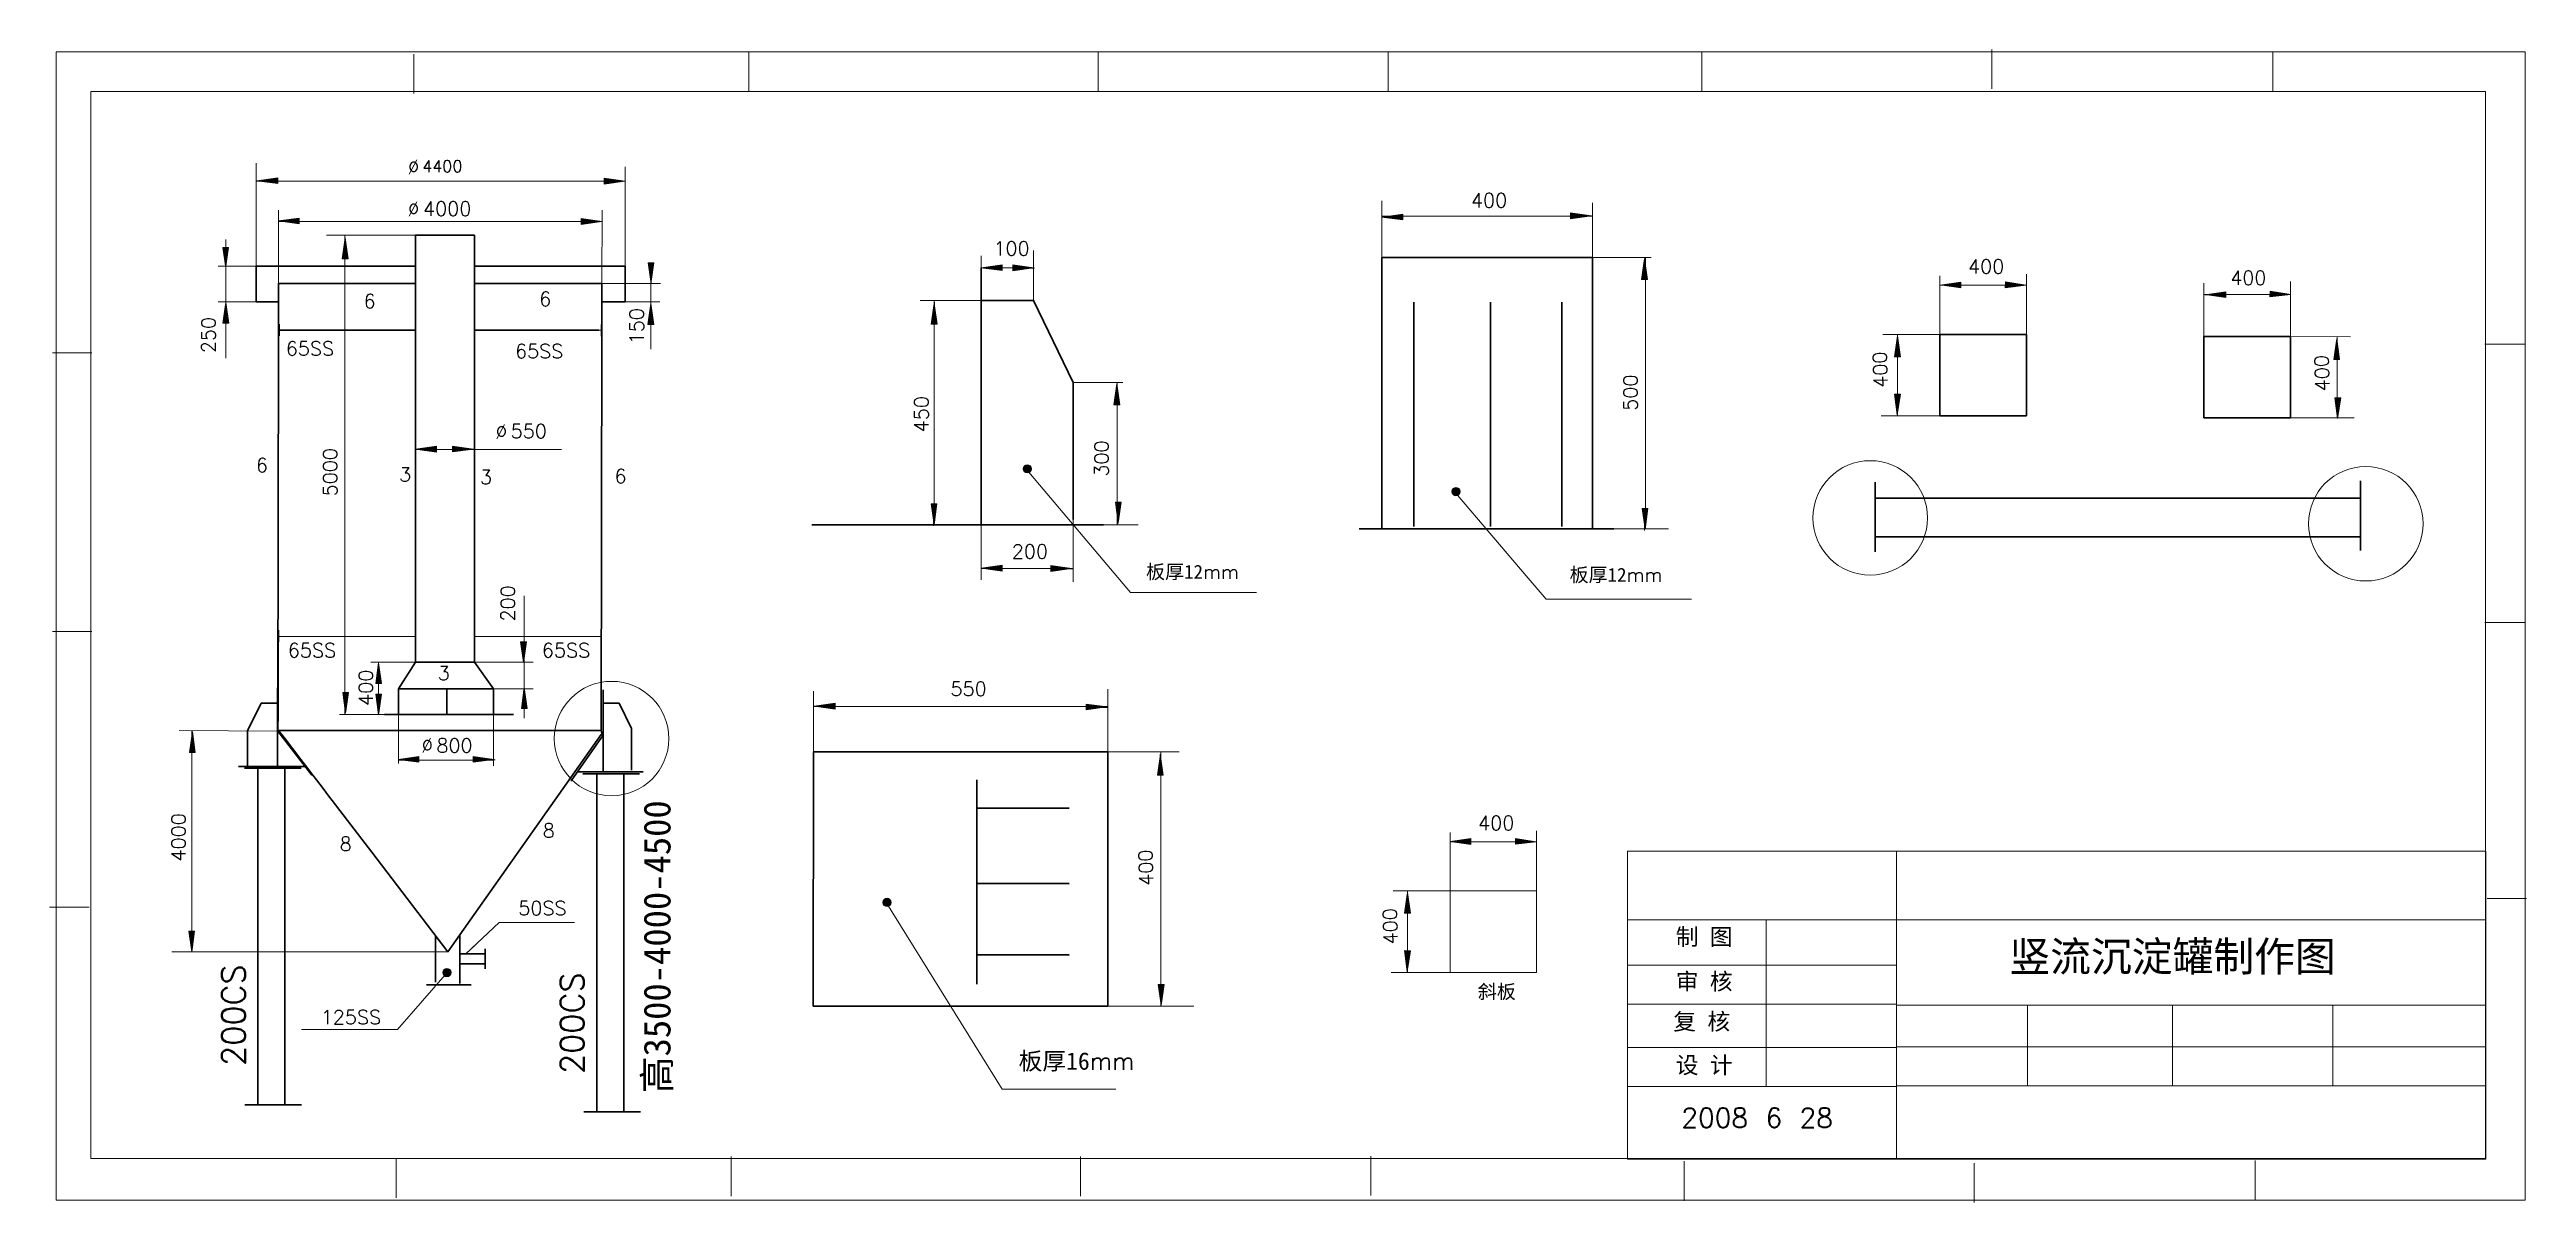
# Model space of a CAD drawing. Header units: millimetres. Extents: x 65 to 592, y 25 to 271.
import ezdxf

# ---------------------------------------------------------------- set-up
doc = ezdxf.new("R2010")
doc.units = ezdxf.units.MM
doc.layers.get('0').update_dxf_attribs({"lineweight": 18})
doc.styles.get("Standard").update_dxf_attribs({"font": 'txt.shx', "bigfont": 'gbcbig.shx'})

msp = doc.modelspace()

# ---------------------------------------------------------------- hatches: boundary and pattern name
for points in [[(108.77, 242.96), (109.23, 242.89), (113.21, 242.34), (113.21, 243.58)], [(187.21, 242.85), (186.75, 242.91), (182.77, 243.47), (182.77, 242.23)]]:
    msp.add_hatch(color=6).paths.add_polyline_path(points, flags=0)
at = {"true_color": 0x6c0707}
for points in [[(113.32, 234.38), (113.77, 234.32), (117.75, 233.76), (117.75, 235)], [(182.28, 234.27), (181.83, 234.34), (177.85, 234.89), (177.85, 233.65)], [(348.52, 235.2), (348.97, 235.14), (352.96, 234.59), (352.96, 235.82)], [(393.13, 235.49), (392.68, 235.55), (388.7, 236.11), (388.7, 234.87)], [(102.12, 224.3), (102.18, 224.75), (102.74, 228.73), (101.5, 228.73)], [(127.57, 230.75), (127.5, 230.29), (126.95, 226.31), (128.19, 226.31)], [(192.76, 221), (192.82, 221.46), (193.37, 225.44), (192.14, 225.44)], [(263.11, 224.41), (263.57, 224.35), (267.55, 223.79), (267.55, 225.03)], [(274.25, 224.38), (273.8, 224.44), (269.82, 225), (269.82, 223.76)], [(404.44, 226.3), (404.37, 225.85), (403.82, 221.87), (405.06, 221.87)], [(102.16, 217.01), (102.1, 216.56), (101.54, 212.58), (102.78, 212.58)], [(192.73, 216.76), (192.66, 216.3), (192.11, 212.32), (193.35, 212.32)], [(253.1, 216.82), (253.03, 216.37), (252.48, 212.39), (253.72, 212.39)], [(467.41, 220.73), (467.87, 220.67), (471.85, 220.11), (471.85, 221.35)], [(485.78, 220.71), (485.33, 220.78), (481.35, 221.4), (481.33, 220.16)], [(523.86, 218.66), (524.32, 218.6), (528.3, 218.04), (528.3, 219.28)], [(542.17, 218.72), (541.72, 218.79), (537.74, 219.41), (537.72, 218.18)], [(458.35, 209.88), (458.29, 209.43), (457.73, 205.45), (458.97, 205.45)], [(551.95, 209.27), (551.89, 208.81), (551.33, 204.83), (552.57, 204.83)], [(292, 199.65), (291.94, 199.19), (291.38, 195.21), (292.62, 195.21)], [(458.29, 193.03), (458.36, 193.49), (458.98, 197.46), (457.74, 197.48)], [(552.12, 192.24), (552.19, 192.7), (552.8, 196.67), (551.57, 196.69)], [(142.57, 185.74), (143.03, 185.68), (147.01, 185.13), (147.01, 186.36)], [(154.92, 185.76), (154.46, 185.82), (150.48, 186.38), (150.48, 185.14)], [(292.33, 170.03), (292.39, 170.48), (292.94, 174.46), (291.71, 174.46)], [(253.07, 169.64), (253.14, 170.1), (253.69, 174.08), (252.45, 174.08)], [(404.57, 168.65), (404.63, 169.11), (405.19, 173.09), (403.95, 173.09)], [(263.11, 160.36), (263.57, 160.3), (267.55, 159.74), (267.55, 160.98)], [(282.36, 160.31), (281.91, 160.37), (277.92, 160.93), (277.92, 159.69)], [(165.58, 140.23), (165.64, 140.69), (166.19, 144.67), (164.96, 144.67)], [(134.71, 140.22), (134.65, 139.76), (134.09, 135.78), (135.33, 135.78)], [(127.68, 129.44), (127.75, 129.9), (128.3, 133.88), (127.06, 133.88)], [(134.71, 129.1), (134.78, 129.56), (135.33, 133.54), (134.09, 133.54)], [(165.74, 134.91), (165.68, 134.45), (165.13, 130.47), (166.36, 130.47)], [(227.53, 130.95), (227.99, 130.89), (231.97, 130.34), (231.97, 131.57)], [(289.89, 130.79), (289.43, 130.85), (285.45, 131.41), (285.45, 130.17)], [(95.03, 125.55), (94.97, 125.09), (94.41, 121.11), (95.65, 121.11)], [(138.85, 119.61), (139.31, 119.54), (143.29, 118.99), (143.29, 120.23)], [(159.32, 119.6), (158.86, 119.66), (154.88, 120.22), (154.88, 118.98)], [(301.28, 120.7), (301.22, 120.24), (300.67, 116.26), (301.9, 116.26)], [(363.01, 102.09), (363.47, 102.02), (367.45, 101.47), (367.45, 102.71)], [(381.38, 102.06), (380.93, 102.13), (376.96, 102.75), (376.94, 101.51)], [(353.96, 91.24), (353.89, 90.78), (353.34, 86.8), (354.57, 86.8)], [(94.89, 78.56), (94.95, 79.02), (95.5, 83), (94.27, 83)], [(353.89, 74.39), (353.96, 74.84), (354.58, 78.82), (353.34, 78.84)], [(301.46, 67.19), (301.53, 67.65), (302.08, 71.63), (300.84, 71.63)]]:
    msp.add_hatch(color=16, dxfattribs=at).paths.add_polyline_path(points, flags=0)
at = {"linetype": 'Continuous', "lineweight": 9, "true_color": 0x6c0707}
h = msp.add_hatch(color=16, dxfattribs=at)
edge = h.paths.add_edge_path(flags=0)
edge.add_arc((272.92, 181.54), 0.88, 0, 180)
edge.add_arc((272.92, 181.54), 0.88, 180, 360)
h = msp.add_hatch(color=16, dxfattribs=at)
edge = h.paths.add_edge_path(flags=0)
edge.add_arc((364.28, 176.7), 0.88, 0, 180)
edge.add_arc((364.28, 176.7), 0.88, 180, 360)
h = msp.add_hatch(color=16, dxfattribs=at)
edge = h.paths.add_edge_path(flags=0)
edge.add_arc((243.04, 89.11), 0.88, 0, 180)
edge.add_arc((243.04, 89.11), 0.88, 180, 360)
h = msp.add_hatch(color=16, dxfattribs=at)
edge = h.paths.add_edge_path(flags=0)
edge.add_arc((149.26, 74.17), 0.88, 0, 180)
edge.add_arc((149.26, 74.17), 0.88, 180, 360)

# ---------------------------------------------------------------- linework, layer by layer
at = {"color": 7, "linetype": 'Continuous', "lineweight": 9}
for p, q in [((142.2, 266.02), (142.2, 269.96)), ((142.2, 269.96), (142.2, 261.55)), ((213.59, 266.36), (213.59, 270.3)), ((213.59, 270.3), (213.59, 261.89)), ((288.03, 266.37), (288.03, 270.3)), ((288.03, 270.3), (288.03, 261.9)), ((349.86, 270.41), (349.86, 262)), ((349.86, 266.47), (349.86, 270.41)), ((416.63, 266.57), (416.63, 270.51)), ((416.63, 270.51), (416.63, 262.1)), ((478.45, 266.99), (478.45, 270.93)), ((478.45, 270.93), (478.45, 262.52)), ((538.3, 266.5), (538.3, 270.44)), ((538.3, 270.44), (538.3, 262.03)), ((142.2, 265.37), (142.2, 266.02)), ((213.59, 265.71), (213.59, 266.36)), ((288.03, 265.71), (288.03, 266.37)), ((349.86, 265.82), (349.86, 266.47)), ((416.63, 265.92), (416.63, 266.57)), ((478.45, 266.34), (478.45, 266.99)), ((538.3, 265.85), (538.3, 266.5)), ((113.49, 212.38), (113.49, 209.89)), ((182.22, 212.3), (182.22, 209.81)), ((73.63, 206.27), (65.22, 206.27)), ((118.98, 211.07), (113.49, 211.07)), ((133.94, 211.07), (118.98, 211.07)), ((133.94, 211.07), (142.6, 211.07)), ((136.37, 211.07), (133.94, 211.07)), ((155.15, 211.07), (175.35, 211.07)), ((175.35, 211.07), (181.63, 211.07)), ((181.63, 211.07), (182.22, 211.07)), ((591.94, 208.14), (583.54, 208.14)), ((453.63, 163.83), (453.63, 178.67)), ((453.63, 175.27), (453.63, 167.03)), ((453.63, 175.27), (453.63, 175.27)), ((557, 164.14), (557, 178.98)), ((557, 175.58), (557, 175.58)), ((557, 175.58), (557, 167.33)), ((453.63, 167.03), (453.63, 163.83)), ((557, 167.33), (557, 164.14)), ((591.94, 148.76), (583.53, 148.76)), ((73.62, 146.88), (65.22, 146.88)), ((113.36, 147.13), (113.36, 144.64)), ((118.85, 145.82), (113.36, 145.82)), ((133.81, 145.82), (118.85, 145.82)), ((136.25, 145.82), (133.81, 145.82)), ((133.81, 145.82), (142.47, 145.82)), ((154.98, 145.82), (175.18, 145.82)), ((175.18, 145.82), (181.46, 145.82)), ((181.46, 145.82), (182.05, 145.82)), ((592.38, 89.97), (583.97, 89.97)), ((73, 88.1), (64.59, 88.1)), ((452.37, 85.43), (470.09, 85.43)), ((470.09, 85.43), (583.69, 85.43)), ((458.11, 63.04), (458.11, 69.29)), ((428.37, 67.42), (400.79, 67.42)), ((430.37, 64.08), (430.36, 65.24)), ((482.6, 67.21), (583.69, 67.21)), ((486.09, 54.71), (486.09, 67.21)), ((486.25, 58.36), (583.69, 58.36)), ((458.11, 51.06), (458.11, 42.22)), ((477.91, 50.03), (583.69, 50.03)), ((484.16, 50.03), (477.91, 50.03)), ((138.46, 34.59), (138.46, 26.18)), ((138.46, 30.65), (138.46, 34.59)), ((209.85, 34.93), (209.85, 26.52)), ((209.85, 30.99), (209.85, 34.93)), ((284.29, 34.93), (284.29, 26.53)), ((284.29, 31), (284.29, 34.93)), ((346.12, 31.1), (346.12, 35.04)), ((346.12, 35.04), (346.12, 26.63)), ((412.89, 33.94), (412.89, 25.53)), ((412.89, 30), (412.89, 33.94)), ((474.71, 33.56), (474.71, 25.16)), ((534.56, 34.07), (534.56, 25.66)), ((534.56, 30.13), (534.56, 34.07)), ((138.46, 30), (138.46, 30.65)), ((209.85, 30.34), (209.85, 30.99)), ((284.29, 30.34), (284.29, 31)), ((346.12, 30.45), (346.12, 31.1)), ((412.89, 29.35), (412.89, 30)), ((474.71, 30.97), (474.71, 31.62)), ((534.56, 29.48), (534.56, 30.13))]:
    msp.add_line(p, q, dxfattribs=at)
at = {"color": 6}
for p, q in [((108.59, 224.78), (108.59, 246.67)), ((113.41, 242.87), (108.59, 242.87)), ((108.77, 242.96), (113.21, 243.58)), ((109.23, 242.89), (108.77, 242.96)), ((113.21, 242.34), (109.23, 242.89)), ((113.21, 243.58), (113.21, 242.34)), ((182.32, 242.87), (113.41, 242.87)), ((115.1, 242.87), (113.63, 242.87)), ((118.18, 242.87), (182.32, 242.87)), ((142.86, 247.42), (141.22, 244.36)), ((182.32, 242.87), (187.24, 242.87)), ((182.77, 243.47), (186.75, 242.91)), ((182.77, 242.23), (182.77, 243.47)), ((187.21, 242.85), (182.77, 242.23)), ((186.75, 242.91), (187.21, 242.85)), ((187.24, 224.78), (187.24, 245.91)), ((187.25, 242.87), (187.25, 242.87)), ((142.86, 238.46), (141.22, 235.41)), ((348.49, 226.72), (348.49, 238.67)), ((393.34, 226.6), (393.34, 238.26)), ((113.32, 234.38), (117.75, 235)), ((113.77, 234.32), (113.32, 234.38)), ((113.41, 221.07), (113.41, 236.67)), ((182.32, 234.29), (113.41, 234.29)), ((117.75, 233.76), (113.77, 234.32)), ((117.75, 235), (117.75, 233.76)), ((118.18, 234.29), (182.32, 234.29)), ((119.64, 234.29), (118.18, 234.29)), ((177.85, 233.65), (177.85, 234.89)), ((177.85, 234.89), (181.83, 234.34)), ((182.28, 234.27), (177.85, 233.65)), ((181.83, 234.34), (182.28, 234.27)), ((182.3, 221.07), (182.33, 236.67)), ((393.34, 235.4), (348.49, 235.4)), ((348.52, 235.2), (352.96, 235.82)), ((348.97, 235.14), (348.52, 235.2)), ((352.96, 234.59), (348.97, 235.14)), ((352.96, 235.82), (352.96, 234.59)), ((367.89, 235.4), (393.34, 235.4)), ((370.75, 235.4), (367.89, 235.4)), ((388.7, 236.11), (392.68, 235.55)), ((388.7, 234.87), (388.7, 236.11)), ((393.13, 235.49), (388.7, 234.87)), ((389.26, 235.4), (393.37, 235.4)), ((392.68, 235.55), (393.13, 235.49)), ((102.12, 224.3), (101.5, 228.73)), ((101.5, 228.73), (102.74, 228.73)), ((102.11, 228.62), (102.11, 227.11)), ((102.14, 224.78), (102.14, 230.43)), ((102.74, 228.73), (102.18, 224.75)), ((127.25, 231.34), (123.63, 231.34)), ((126.95, 226.31), (127.5, 230.29)), ((142.6, 231.34), (127.25, 231.34)), ((127.48, 161.17), (127.48, 231.34)), ((127.5, 230.29), (127.57, 230.75)), ((127.57, 230.75), (128.19, 226.31)), ((274.28, 217.45), (274.28, 228.06)), ((108.59, 224.78), (100.53, 224.78)), ((102.18, 224.75), (102.12, 224.3)), ((102.14, 217.11), (102.14, 224.78)), ((102.14, 222.36), (102.14, 217.11)), ((102.14, 221.23), (102.14, 222.36)), ((128.19, 226.31), (126.95, 226.31)), ((192.14, 225.44), (193.37, 225.44)), ((192.76, 221), (192.14, 225.44)), ((192.74, 225.33), (192.74, 223.81)), ((192.74, 223.81), (192.74, 207.07)), ((193.37, 225.44), (192.82, 221.46)), ((274.28, 224.4), (263.08, 224.4)), ((263.11, 224.41), (267.55, 225.03)), ((263.57, 224.35), (263.11, 224.41)), ((267.55, 223.79), (263.57, 224.35)), ((267.55, 225.03), (267.55, 223.79)), ((268.27, 224.4), (269.68, 224.4)), ((269.68, 224.4), (274.28, 224.4)), ((269.82, 225), (273.8, 224.44)), ((269.82, 223.76), (269.82, 225)), ((274.25, 224.38), (269.82, 223.76)), ((270.38, 224.29), (274.49, 224.29)), ((273.8, 224.44), (274.25, 224.38)), ((393.34, 226.6), (405.87, 226.6)), ((403.82, 221.87), (404.37, 225.85)), ((405.06, 221.87), (403.82, 221.87)), ((404.37, 225.85), (404.44, 226.3)), ((404.44, 226.3), (405.06, 221.87)), ((404.53, 222.43), (404.53, 226.54)), ((404.64, 168.74), (404.64, 226.6)), ((467.41, 210.21), (467.41, 222.68)), ((485.85, 210.21), (485.85, 223.05)), ((108.59, 217.11), (100.53, 217.11)), ((101.54, 212.58), (102.1, 216.56)), ((102.1, 216.56), (102.16, 217.01)), ((102.14, 217.11), (102.14, 205.1)), ((102.16, 217.01), (102.78, 212.58)), ((182.3, 221.07), (194.76, 221.07)), ((187.24, 217.11), (194.66, 217.11)), ((192.66, 216.3), (192.73, 216.76)), ((192.73, 216.76), (193.35, 212.32)), ((192.82, 221.46), (192.76, 221)), ((263.08, 217.45), (250.08, 217.45)), ((253.03, 216.37), (253.1, 216.82)), ((253.1, 169.61), (253.1, 217.45)), ((253.1, 216.82), (253.72, 212.39)), ((253.19, 212.95), (253.19, 217.06)), ((467.41, 220.73), (471.85, 221.35)), ((467.87, 220.67), (467.41, 220.73)), ((485.85, 220.68), (467.41, 220.68)), ((471.85, 220.11), (467.87, 220.67)), ((471.85, 221.35), (471.85, 220.11)), ((477.11, 220.68), (479.43, 220.68)), ((479.43, 220.68), (485.85, 220.68)), ((481.33, 220.16), (481.35, 221.4)), ((485.78, 220.71), (481.33, 220.16)), ((481.35, 221.4), (485.33, 220.78)), ((485.33, 220.78), (485.78, 220.71)), ((523.63, 209.76), (523.63, 221.09)), ((542.07, 218.74), (523.63, 218.74)), ((523.86, 218.66), (528.3, 219.28)), ((524.32, 218.6), (523.86, 218.66)), ((528.3, 218.04), (524.32, 218.6)), ((528.3, 219.28), (528.3, 218.04)), ((530.36, 218.74), (542.07, 218.74)), ((533.25, 218.74), (530.36, 218.74)), ((537.72, 218.18), (537.74, 219.41)), ((542.17, 218.72), (537.72, 218.18)), ((537.74, 219.41), (541.72, 218.79)), ((541.72, 218.79), (542.17, 218.72)), ((542.07, 209.76), (542.07, 221.45)), ((102.78, 212.58), (101.54, 212.58)), ((192.11, 212.32), (192.66, 216.3)), ((193.35, 212.32), (192.11, 212.32)), ((252.48, 212.39), (253.03, 216.37)), ((253.72, 212.39), (252.48, 212.39)), ((253.1, 207.49), (253.1, 169.61)), ((253.1, 204.47), (253.1, 207.49)), ((404.64, 206.03), (404.64, 201.95)), ((467.41, 210.21), (455.26, 210.21)), ((457.73, 205.45), (458.29, 209.43)), ((458.29, 209.43), (458.35, 209.88)), ((458.33, 210.21), (458.33, 192.86)), ((458.33, 205.37), (458.33, 210.21)), ((458.35, 209.88), (458.97, 205.45)), ((542.07, 209.76), (554.89, 209.7)), ((551.33, 204.83), (551.89, 208.81)), ((551.89, 208.81), (551.95, 209.27)), ((551.95, 209.27), (552.57, 204.83)), ((552.03, 209.72), (552.03, 192.41)), ((552.03, 205.46), (552.03, 209.72)), ((404.64, 201.95), (404.64, 168.74)), ((458.97, 205.45), (457.73, 205.45)), ((458.33, 201.62), (458.33, 205.37)), ((552.57, 204.83), (551.33, 204.83)), ((552.03, 202.28), (552.03, 205.46)), ((282.73, 199.93), (293.28, 199.93)), ((291.38, 195.21), (291.94, 199.19)), ((291.94, 199.19), (292, 199.65)), ((292, 199.65), (292.62, 195.21)), ((292.06, 199.93), (292.06, 169.61)), ((292.06, 187.26), (292.06, 199.93)), ((292.09, 195.78), (292.09, 199.88)), ((458.29, 193.03), (457.74, 197.48)), ((457.74, 197.48), (458.98, 197.46)), ((458.98, 197.46), (458.36, 193.49)), ((551.57, 196.69), (552.8, 196.67)), ((552.12, 192.24), (551.57, 196.69)), ((552.8, 196.67), (552.19, 192.7)), ((161.55, 190.98), (159.92, 187.93)), ((292.62, 195.21), (291.38, 195.21)), ((467.41, 192.86), (454.89, 192.86)), ((458.36, 193.49), (458.29, 193.03)), ((542.07, 192.41), (555.63, 192.41)), ((552.19, 192.7), (552.12, 192.24)), ((142.57, 185.74), (147.01, 186.36)), ((143.03, 185.68), (142.57, 185.74)), ((155.15, 185.67), (142.6, 185.67)), ((147.01, 185.13), (143.03, 185.68)), ((147.01, 186.36), (147.01, 185.13)), ((148.36, 185.67), (151.05, 185.67)), ((150.48, 186.38), (154.46, 185.82)), ((150.48, 185.14), (150.48, 186.38)), ((154.92, 185.76), (150.48, 185.14)), ((151.05, 185.67), (155.15, 185.67)), ((154.46, 185.82), (154.92, 185.76)), ((155.15, 185.67), (173.65, 185.67)), ((292.06, 184), (292.06, 187.26)), ((292.33, 170.03), (291.71, 174.46)), ((291.71, 174.46), (292.94, 174.46)), ((292.94, 174.46), (292.39, 170.48)), ((252.45, 174.08), (253.69, 174.08)), ((253.07, 169.64), (252.45, 174.08)), ((252.98, 173.51), (252.98, 169.4)), ((253.14, 170.1), (253.07, 169.64)), ((253.69, 174.08), (253.14, 170.1)), ((263.08, 169.61), (263.08, 157.89)), ((282.73, 169.61), (282.73, 157.48)), ((290.91, 169.61), (296.55, 169.61)), ((292.24, 173.9), (292.24, 169.79)), ((292.39, 170.48), (292.33, 170.03)), ((404.57, 168.65), (403.95, 173.09)), ((403.95, 173.09), (405.19, 173.09)), ((404.48, 172.52), (404.48, 168.42)), ((404.63, 169.11), (404.57, 168.65)), ((405.19, 173.09), (404.63, 169.11)), ((397.92, 168.74), (409.54, 168.74)), ((127.48, 161.17), (127.48, 161.17)), ((127.48, 129.15), (127.48, 161.17)), ((282.73, 160.28), (263.08, 160.28)), ((263.11, 160.36), (267.55, 160.98)), ((263.57, 160.3), (263.11, 160.36)), ((267.55, 159.74), (263.57, 160.3)), ((267.55, 160.98), (267.55, 159.74)), ((272.14, 160.28), (275.02, 160.28)), ((275.02, 160.28), (282.73, 160.28)), ((277.92, 160.93), (281.91, 160.37)), ((277.92, 159.69), (277.92, 160.93)), ((282.36, 160.31), (277.92, 159.69)), ((278.49, 160.22), (282.6, 160.22)), ((281.91, 160.37), (282.36, 160.31)), ((165.74, 146.4), (165.74, 154.47)), ((164.96, 144.67), (166.19, 144.67)), ((165.58, 140.23), (164.96, 144.67)), ((165.56, 144.56), (165.56, 143.05)), ((166.19, 144.67), (165.64, 140.69)), ((165.74, 146.4), (165.74, 128.4)), ((165.74, 144.41), (165.74, 146.4)), ((142.6, 140.3), (133.07, 140.3)), ((134.09, 135.78), (134.65, 139.76)), ((134.65, 139.76), (134.71, 140.22)), ((134.69, 140.3), (134.69, 129.15)), ((134.69, 135.97), (134.69, 140.3)), ((134.71, 140.22), (135.33, 135.78)), ((155.15, 140.3), (167.61, 140.3)), ((165.64, 140.69), (165.58, 140.23)), ((127.06, 133.88), (128.3, 133.88)), ((127.68, 129.44), (127.06, 133.88)), ((127.48, 134.49), (127.48, 129.15)), ((127.48, 133.24), (127.48, 134.49)), ((127.67, 133.77), (127.67, 132.26)), ((128.3, 133.88), (127.75, 129.9)), ((135.33, 135.78), (134.09, 135.78)), ((134.09, 133.54), (135.33, 133.54)), ((134.71, 129.1), (134.09, 133.54)), ((134.69, 134.11), (134.69, 135.97)), ((134.7, 133.43), (134.7, 131.91)), ((135.33, 133.54), (134.78, 129.56)), ((159.2, 134.63), (167.61, 134.63)), ((165.13, 130.47), (165.68, 134.45)), ((165.68, 134.45), (165.74, 134.91)), ((165.74, 134.91), (166.36, 130.47)), ((227.35, 121.21), (227.35, 134.16)), ((290.11, 121.21), (290.11, 134.57)), ((132.58, 129.15), (126.37, 129.15)), ((127.75, 129.9), (127.68, 129.44)), ((135.98, 129.15), (132.58, 129.15)), ((134.78, 129.56), (134.71, 129.1)), ((138.95, 129.15), (138.95, 118.72)), ((159.2, 129.15), (159.2, 118.23)), ((166.36, 130.47), (165.13, 130.47)), ((262.18, 130.9), (227.35, 130.9)), ((227.53, 130.95), (231.97, 131.57)), ((227.99, 130.89), (227.53, 130.95)), ((231.97, 130.34), (227.99, 130.89)), ((231.97, 131.57), (231.97, 130.34)), ((262.18, 130.9), (267.09, 130.9)), ((267.09, 130.9), (290.11, 130.9)), ((285.45, 130.17), (285.45, 131.41)), ((285.45, 131.41), (289.43, 130.85)), ((289.89, 130.79), (285.45, 130.17)), ((286.02, 130.7), (290.13, 130.7)), ((289.43, 130.85), (289.89, 130.79)), ((113.2, 125.61), (92.24, 125.78)), ((94.41, 121.11), (94.97, 125.09)), ((94.92, 125.76), (94.92, 78.62)), ((94.92, 110.79), (94.92, 125.76)), ((94.97, 125.09), (95.03, 125.55)), ((95.03, 125.55), (95.65, 121.11)), ((145.78, 124.13), (144.14, 121.07)), ((95.65, 121.11), (94.41, 121.11)), ((138.85, 119.61), (143.29, 120.23)), ((139.31, 119.54), (138.85, 119.61)), ((159.2, 119.47), (138.95, 119.47)), ((143.29, 118.99), (139.31, 119.54)), ((143.01, 119.47), (145.5, 119.47)), ((143.29, 120.23), (143.29, 118.99)), ((145.5, 119.47), (159.2, 119.47)), ((154.88, 118.98), (154.88, 120.22)), ((154.88, 120.22), (158.86, 119.66)), ((159.32, 119.6), (154.88, 118.98)), ((155.45, 119.51), (159.56, 119.51)), ((158.86, 119.66), (159.32, 119.6)), ((290.11, 121.21), (305.29, 121.21)), ((300.67, 116.26), (301.22, 120.24)), ((301.9, 116.26), (300.67, 116.26)), ((301.22, 120.24), (301.28, 120.7)), ((301.28, 120.7), (301.9, 116.26)), ((301.37, 116.83), (301.37, 120.93)), ((301.39, 66.99), (301.39, 121.21)), ((94.92, 102.76), (94.92, 110.79)), ((301.39, 105.6), (301.39, 102.75)), ((301.39, 102.75), (301.39, 66.99)), ((363.01, 102.09), (367.45, 102.71)), ((363.47, 102.02), (363.01, 102.09)), ((363.02, 91.56), (363.02, 104.04)), ((381.46, 102.03), (363.02, 102.03)), ((367.45, 101.47), (363.47, 102.02)), ((367.45, 102.71), (367.45, 101.47)), ((372.72, 102.03), (375.03, 102.03)), ((375.03, 102.03), (381.46, 102.03)), ((376.94, 101.51), (376.96, 102.75)), ((381.38, 102.06), (376.94, 101.51)), ((376.96, 102.75), (380.93, 102.13)), ((380.93, 102.13), (381.38, 102.06)), ((381.46, 91.56), (381.46, 104.41)), ((363.02, 91.56), (350.87, 91.56)), ((353.34, 86.8), (353.89, 90.78)), ((353.89, 90.78), (353.96, 91.24)), ((353.93, 86.73), (353.93, 91.56)), ((353.93, 91.56), (353.93, 74.21)), ((353.96, 91.24), (354.57, 86.8)), ((94.91, 79.05), (94.91, 84.69)), ((354.57, 86.8), (353.34, 86.8)), ((353.93, 82.98), (353.93, 86.73)), ((94.27, 83), (95.5, 83)), ((94.89, 78.56), (94.27, 83)), ((94.87, 82.89), (94.87, 81.38)), ((95.5, 83), (94.95, 79.02)), ((149.44, 78.62), (90.64, 78.62)), ((94.95, 79.02), (94.89, 78.56)), ((363.02, 74.21), (350.5, 74.21)), ((353.34, 78.84), (354.58, 78.82)), ((353.89, 74.39), (353.34, 78.84)), ((353.96, 74.84), (353.89, 74.39)), ((354.58, 78.82), (353.96, 74.84)), ((301.46, 67.19), (300.84, 71.63)), ((300.84, 71.63), (302.08, 71.63)), ((301.38, 71.06), (301.38, 66.95)), ((302.08, 71.63), (301.53, 67.65)), ((290.11, 66.99), (308.41, 66.99)), ((301.53, 67.65), (301.46, 67.19))]:
    msp.add_line(p, q, dxfattribs=at)
at = {"color": 0, "linetype": 'Continuous', "lineweight": 30}
for p, q in [((142.6, 231.34), (155.15, 231.34)), ((142.6, 140.3), (142.6, 231.34)), ((155.15, 231.34), (155.15, 140.3)), ((108.59, 224.78), (108.59, 217.11)), ((108.59, 224.78), (142.6, 224.78)), ((155.15, 224.78), (187.24, 224.78)), ((187.24, 224.78), (187.24, 217.11)), ((263.08, 224.4), (263.08, 169.61)), ((348.49, 226.6), (348.51, 168.74)), ((348.49, 226.6), (348.49, 170.81)), ((348.49, 226.6), (393.34, 226.6)), ((393.34, 226.6), (393.36, 168.74)), ((108.59, 217.11), (113.4, 217.11)), ((113.41, 221.07), (113.38, 204.79)), ((113.41, 221.07), (142.6, 221.07)), ((155.15, 221.07), (182.3, 221.07)), ((182.3, 221.07), (182.3, 212.3)), ((187.24, 217.11), (182.3, 217.11)), ((263.08, 217.45), (274.28, 217.45)), ((274.28, 217.45), (282.73, 199.93)), ((355.27, 217.1), (355.27, 169.26)), ((371.63, 217.1), (371.63, 169.26)), ((386.86, 217.1), (386.86, 169.26)), ((113.49, 212.38), (113.49, 209.89)), ((182.3, 212.3), (182.1, 125.78)), ((182.22, 212.3), (182.22, 209.81)), ((113.49, 211.07), (142.6, 211.07)), ((155.15, 211.07), (181.63, 211.07)), ((485.85, 210.21), (467.41, 210.21)), ((467.41, 210.21), (467.41, 192.86)), ((485.85, 192.86), (485.85, 210.21)), ((542.07, 209.76), (523.63, 209.76)), ((523.63, 209.76), (523.63, 192.41)), ((542.07, 192.41), (542.07, 209.76)), ((113.38, 204.79), (113.34, 173.17)), ((282.73, 199.93), (282.73, 170.73)), ((467.41, 192.86), (485.85, 192.86)), ((523.63, 192.41), (542.07, 192.41)), ((453.63, 178.67), (453.63, 163.83)), ((453.63, 175.27), (557, 175.27)), ((557, 178.98), (557, 164.14)), ((113.34, 173.17), (113.27, 125.78)), ((113.34, 171.17), (113.34, 173.17)), ((113.34, 171.17), (113.34, 173.17)), ((113.34, 171.17), (113.34, 173.17)), ((113.34, 173.17), (113.34, 171.17)), ((227.02, 169.61), (289.19, 169.61)), ((343.67, 168.74), (397.92, 168.74)), ((453.63, 167.03), (557, 167.03)), ((113.3, 142.74), (113.27, 125.78)), ((113.3, 142.74), (113.27, 125.78)), ((113.29, 135.43), (113.3, 142.74)), ((113.3, 147.13), (113.3, 142.74)), ((113.3, 147.13), (113.3, 142.74)), ((113.3, 147.13), (113.3, 142.74)), ((113.3, 147.13), (113.3, 147.13)), ((113.3, 147.13), (113.3, 142.74)), ((113.3, 142.74), (113.3, 147.13)), ((113.36, 147.13), (113.36, 144.64)), ((142.6, 140.3), (138.95, 134.63)), ((142.6, 140.3), (155.15, 140.3)), ((159.2, 134.63), (155.15, 140.3)), ((113.14, 134.85), (113.14, 130.88)), ((113.28, 133.12), (113.29, 135.43)), ((113.28, 129.45), (113.28, 133.12)), ((138.95, 134.63), (159.2, 134.63)), ((138.95, 129.15), (138.95, 134.63)), ((138.95, 134.63), (138.95, 129.15)), ((149.26, 134.63), (149.26, 129.15)), ((159.2, 129.15), (159.2, 134.63)), ((159.2, 134.63), (159.2, 129.15)), ((182.59, 134.46), (182.59, 117.41)), ((109.71, 131.59), (106.8, 125.66)), ((113.13, 131.59), (109.71, 131.59)), ((113.14, 130.88), (113.14, 123.3)), ((113.27, 125.78), (113.28, 129.45)), ((163.45, 129.15), (135.98, 129.15)), ((182.59, 131.56), (186, 131.56)), ((186, 131.56), (188.58, 126.22)), ((106.8, 125.66), (106.8, 118.1)), ((113.14, 123.3), (113.14, 118.1)), ((113.2, 125.61), (120.49, 116.25)), ((113.27, 125.78), (113.27, 125.78)), ((113.27, 125.78), (113.27, 125.78)), ((113.41, 125.78), (113.27, 125.78)), ((113.27, 125.78), (113.27, 125.78)), ((113.41, 125.78), (115.06, 123.62)), ((113.41, 125.78), (182.1, 125.78)), ((115.06, 123.62), (115.88, 122.55)), ((115.88, 122.55), (116.83, 121.3)), ((149.44, 78.62), (182.1, 124.91)), ((182.07, 124.04), (175.87, 115.28)), ((182.07, 124.04), (182.45, 124.57)), ((182.45, 124.57), (182.1, 125.78)), ((188.58, 126.22), (188.58, 117.31)), ((104.87, 118.1), (118.99, 118.1)), ((106.14, 117.77), (118.22, 117.77)), ((108.99, 117.77), (108.99, 45.96)), ((114.74, 45.96), (114.74, 117.77)), ((116.83, 121.3), (118.17, 119.55)), ((118.17, 119.55), (119.61, 117.66)), ((119.61, 117.66), (120.72, 116.21)), ((120.72, 116.21), (121.46, 115.25)), ((178.1, 116.97), (177.06, 116.97)), ((178.1, 116.97), (190.55, 116.97)), ((178.23, 116.55), (190.31, 116.55)), ((181.2, 115.6), (181.2, 116.55)), ((182.59, 117.41), (182.59, 116.97)), ((182.59, 117.41), (182.59, 117.41)), ((182.59, 117.41), (182.59, 117.41)), ((182.59, 117.41), (182.59, 117.41)), ((186.94, 116.55), (186.94, 44.51)), ((191.08, 116.97), (190.55, 116.97)), ((227.35, 121.21), (227.32, 66.99)), ((290.11, 121.21), (227.35, 121.21)), ((290.11, 66.99), (290.11, 121.21)), ((121.46, 115.25), (122.86, 113.41)), ((122.86, 113.41), (124.06, 111.84)), ((124.06, 111.84), (124.84, 110.82)), ((181.2, 115.6), (181.2, 44.51)), ((262.2, 115.24), (262.2, 71.66)), ((124.84, 110.82), (128.78, 105.67)), ((128.78, 105.67), (132.52, 100.76)), ((262.2, 109.24), (281.85, 109.24)), ((132.52, 100.76), (133.25, 99.82)), ((133.25, 99.82), (149.44, 78.62)), ((262.2, 93.14), (281.85, 93.14)), ((146.83, 82.01), (149.44, 78.62)), ((146.83, 78.62), (146.83, 82.01)), ((151.99, 82.15), (151.99, 71.84)), ((157.41, 79.21), (157.41, 74.94)), ((146.83, 78.62), (146.83, 72.11)), ((152.17, 78.15), (157.25, 78.15)), ((152.17, 76.01), (157.27, 76.01)), ((262.2, 77.91), (281.85, 77.91)), ((144.93, 71.57), (154.44, 71.57)), ((227.32, 66.99), (290.11, 66.99)), ((108.99, 45.96), (106.21, 45.95)), ((106.21, 45.95), (118.3, 45.95)), ((118.3, 45.95), (114.74, 45.96)), ((178.42, 44.5), (190.5, 44.5))]:
    msp.add_line(p, q, dxfattribs=at)
for p, q in [((263.08, 226.95), (263.08, 171.04)), ((108.59, 224.78), (108.59, 217.11)), ((142.6, 224.78), (108.59, 224.78)), ((187.24, 224.78), (155.15, 224.78)), ((187.24, 224.78), (187.24, 217.11)), ((348.49, 226.72), (348.49, 170.81)), ((108.59, 217.11), (113.4, 217.11)), ((113.41, 221.07), (113.27, 125.78)), ((113.41, 221.07), (142.6, 221.07)), ((155.15, 221.07), (182.3, 221.07)), ((187.24, 217.11), (182.3, 217.11)), ((182.3, 217.11), (187.24, 217.11)), ((270.38, 217.45), (263.08, 217.45)), ((263.08, 217.45), (274.28, 217.45)), ((274.28, 217.45), (270.38, 217.45)), ((274.28, 217.45), (282.73, 199.93)), ((282.73, 199.93), (282.73, 170.73)), ((248.36, 169.61), (290.91, 169.61)), ((138.95, 134.63), (142.6, 140.3)), ((142.6, 140.3), (138.95, 134.63)), ((142.6, 140.3), (155.15, 140.3)), ((155.15, 140.3), (159.2, 134.63)), ((138.95, 134.63), (138.95, 129.15)), ((138.95, 134.63), (159.2, 134.63)), ((149.26, 129.15), (149.26, 134.63)), ((149.26, 132.69), (149.26, 129.15)), ((149.26, 132.31), (149.26, 132.69)), ((159.2, 134.63), (159.2, 129.15)), ((182.59, 134.46), (182.59, 117.41)), ((109.71, 131.59), (107.36, 126.8)), ((109.71, 131.59), (113.13, 131.59)), ((113.13, 131.59), (111.94, 131.59)), ((163.45, 129.15), (135.98, 129.15)), ((138.95, 129.15), (163.45, 129.15)), ((182.59, 131.56), (186, 131.56)), ((184.81, 131.56), (182.59, 131.56)), ((186, 131.56), (184.81, 131.56)), ((186, 131.56), (188.58, 126.22)), ((113.2, 125.61), (119.23, 117.87)), ((113.27, 125.78), (182.1, 125.78)), ((181.34, 123.01), (175.67, 115)), ((188.58, 126.22), (188.58, 117.31)), ((104.87, 118.1), (117.85, 118.1)), ((106.14, 117.77), (118.22, 117.77)), ((178.1, 116.97), (191.08, 116.97)), ((178.23, 116.55), (190.31, 116.55)), ((146.83, 82.15), (146.83, 72.11)), ((151.99, 82.15), (151.99, 71.84)), ((157.41, 79.21), (157.41, 74.94)), ((157.25, 78.15), (152.17, 78.15)), ((152.17, 76.01), (157.27, 76.01)), ((144.93, 71.57), (154.44, 71.57)), ((486.09, 54.71), (486.09, 50.03)), ((106.21, 45.95), (118.3, 45.95)), ((178.42, 44.5), (190.5, 44.5))]:
    msp.add_line(p, q)
at = {"color": 7}
for p, q in [((393.34, 226.6), (348.49, 226.6)), ((348.49, 226.6), (348.49, 170.81)), ((393.34, 169.26), (393.34, 226.6)), ((393.34, 226.6), (393.34, 170.81)), ((355.27, 217.1), (355.27, 169.26)), ((371.63, 169.26), (371.63, 217.1)), ((386.86, 169.26), (386.86, 217.1)), ((248.36, 169.61), (227.02, 169.61)), ((289.19, 169.61), (244.97, 169.61)), ((248.36, 169.61), (289.19, 169.61)), ((263.08, 171.04), (263.08, 169.61)), ((282.73, 170.73), (282.73, 169.61)), ((348.51, 170.3), (348.51, 168.74)), ((393.36, 170.3), (393.36, 168.74)), ((343.67, 168.74), (397.92, 168.74)), ((348.51, 168.74), (343.67, 168.74)), ((348.51, 168.74), (393.36, 168.74)), ((149.44, 78.62), (113.41, 125.78)), ((149.44, 78.62), (182.1, 124.91)), ((181.34, 123.01), (182.45, 124.57)), ((104.87, 118.1), (119.05, 118.1)), ((119.23, 117.87), (120.49, 116.25)), ((190.55, 116.97), (177.06, 116.97)), ((178.1, 116.97), (190.55, 116.97)), ((262.2, 109.24), (262.2, 115.24)), ((262.2, 109.24), (262.2, 71.66)), ((281.85, 109.24), (262.2, 109.24)), ((281.85, 93), (262.2, 93.14)), ((281.85, 77.78), (262.2, 77.91))]:
    msp.add_line(p, q, dxfattribs=at)
at = {"color": 6, "linetype": 'Continuous', "lineweight": 9}
for p, q in [((272.85, 181.74), (272.85, 181.3)), ((364.21, 176.9), (364.21, 176.46)), ((153.26, 78.15), (160.4, 84.83)), ((160.4, 84.83), (176.45, 84.83)), ((242.97, 89.31), (242.97, 88.87)), ((242.97, 88.87), (267.6, 49.32)), ((155.29, 80.04), (153.26, 78.15)), ((157.22, 81.86), (155.29, 80.04)), ((149.36, 74.24), (138.72, 62.04)), ((149.19, 74.37), (149.19, 73.93)), ((138.72, 62.04), (118.29, 62.04)), ((267.6, 49.32), (291.79, 49.32))]:
    msp.add_line(p, q, dxfattribs=at)
at = {"color": 16, "linetype": 'Continuous', "lineweight": 9, "true_color": 0x6c0707}
for p, q in [((272.85, 181.3), (294.91, 155.17)), ((364.21, 176.46), (379.68, 158.24)), ((294.91, 155.17), (312.51, 155.17)), ((312.51, 155.17), (321.75, 155.17)), ((379.68, 158.24), (383.47, 153.77)), ((379.68, 158.24), (379.68, 158.24)), ((383.47, 153.77), (414.43, 153.77))]:
    msp.add_line(p, q, dxfattribs=at)
at = {"color": 2, "linetype": 'Continuous', "lineweight": 9}
for p, q in [((458.11, 100.01), (458.11, 34.41)), ((458.11, 69.29), (458.11, 100.01)), ((583.69, 85.43), (400.79, 85.43)), ((430.36, 65.24), (430.36, 85.43)), ((458.11, 75.73), (400.79, 75.73)), ((420.68, 75.73), (458.11, 75.73)), ((400.79, 67.42), (458.11, 67.42)), ((583.69, 67.21), (458.11, 67.21)), ((477.39, 67.21), (482.6, 67.21)), ((516.92, 54.71), (516.92, 67.21)), ((458.11, 58.19), (400.79, 58.19)), ((416.65, 58.19), (458.11, 58.19)), ((583.69, 58.36), (458.11, 58.36)), ((473.74, 58.36), (486.25, 58.36)), ((400.79, 49.88), (458.11, 49.88)), ((583.69, 50.03), (458.11, 50.03))]:
    msp.add_line(p, q, dxfattribs=at)
at = {"color": 2}
for p, q in [((430.36, 65.24), (430.36, 49.88)), ((551.15, 50.03), (551.15, 67.21)), ((516.92, 54.71), (516.92, 50.03))]:
    msp.add_line(p, q, dxfattribs=at)
at = {"color": 7, "linetype": 'Continuous', "lineweight": 9}
for points in [[(65.98, 270.41), (592.08, 270.41), (592.08, 25.66), (65.98, 25.66)], [(73.41, 262), (583.67, 262), (583.67, 34.56), (73.41, 34.56)]]:
    msp.add_lwpolyline(points, close=True, dxfattribs=at)
for points in [[(142.6, 231.34), (155.15, 231.34), (155.15, 140.3), (142.6, 140.3)], [(557.05, 175.27), (557.05, 167.03), (453.63, 167.03), (453.63, 175.27)], [(181.2, 116.55), (186.94, 116.55), (186.94, 44.51), (181.2, 44.51)]]:
    msp.add_lwpolyline(points, close=True)
at = {"color": 7}
for points in [[(348.49, 226.72), (348.49, 170.81)], [(467.41, 210.21), (485.85, 210.21), (485.85, 192.86), (467.41, 192.86)], [(523.63, 209.76), (542.07, 209.76), (542.07, 192.41), (523.63, 192.41)], [(290.11, 121.21), (227.32, 121.21), (227.32, 66.99), (290.11, 66.99)], [(363.02, 91.56), (381.46, 91.56), (381.46, 74.21), (363.02, 74.21)]]:
    msp.add_lwpolyline(points, close=True, dxfattribs=at)
at = {"color": 2, "linetype": 'Continuous', "lineweight": 9}
msp.add_lwpolyline([(400.79, 100.01), (583.69, 100.01), (583.69, 34.41), (400.79, 34.41)], close=True, dxfattribs=at)
at = {"color": 6, "linetype": 'Continuous', "lineweight": 9}
for centre in [(272.92, 181.54), (364.28, 176.7), (243.04, 89.11), (149.26, 74.17)]:
    msp.add_circle(centre, 0.88, dxfattribs=at)
at = {"color": 6}
for centre in [(452.55, 171.08), (558.14, 169.84), (184.35, 124.04)]:
    msp.add_circle(centre, 12.2, dxfattribs=at)

# ---------------------------------------------------------------- texts
at = {"color": 6, "attachment_point": 1}
for s, insert, char_height, width in [('\\T1;o', (140.96, 247.92), 3, 19.8171), ('\\T1;4400', (143.99, 247.3), 2.5, 31.1798), ('\\T1;o', (140.96, 238.96), 3, 19.8171), ('\\T1;4000', (144.18, 238.5), 3, 20.6957), ('\\T1;400', (367.47, 240.28), 3, 33.6175), ('\\T1;100', (265.72, 230), 3, 21.4995), ('\\T1;400', (473.4, 226.19), 3, 33.6175), ('\\T1;400', (529.25, 223.75), 3, 33.6175), ('\\T1;o', (159.66, 191.48), 3, 19.8171), ('\\T1;550', (162.84, 191.07), 3, 22.7103), ('\\T1;200', (269.63, 165.42), 3, 23.454), ('\\T1;550', (256.57, 136.14), 3, 32.1367), ('\\T1;o', (143.88, 124.63), 3, 19.8171), ('\\T1;800', (147.02, 124.05), 3, 18.7571), ('\\T1;400', (369, 107.55), 3, 33.6175)]:
    msp.add_mtext(s, dxfattribs=dict(at, insert=insert, char_height=char_height, width=width))
at = {"color": 16, "linetype": 'Continuous', "lineweight": 9, "true_color": 0x6c0707, "attachment_point": 1}
for s, insert, char_height, width in [('\\T1;6', (131.52, 218.81), 3, 59.4401), ('\\T1;6', (168.91, 219.25), 3, 59.4401), ('\\T1;6', (108.57, 183.83), 3, 59.4401), ('\\T1;3', (139.09, 181.82), 3, 28.1625), ('\\T1;3', (156.3, 181.3), 3, 28.1625), ('\\T1;6', (184.98, 181.46), 3, 59.4401), ('\\T1;{\\fSimSun|b0|i0|c134|p49;\\H0.9896x;板厚12\\Ftxt,gbcbig.shx;mm}', (298.24, 161.08), 3, 41.3513), ('\\T1;{\\fSimSun|b0|i0|c134|p49;\\H0.9896x;板厚12\\Ftxt,gbcbig.shx;mm}', (388.48, 160.44), 3, 41.3513), ('\\T1;3', (147.3, 139.49), 3, 28.1625), ('\\T1;8', (169.68, 105.93), 3, 42.0476), ('\\T1;8', (126.41, 103.13), 3, 42.0476), ('\\T1;{\\fSimSun|b0|i0|c134|p49;\\H0.9896x;板厚16\\Ftxt,gbcbig.shx;mm}', (271.07, 57.16), 3.7502, 75.8619)]:
    msp.add_mtext(s, dxfattribs=dict(at, insert=insert, char_height=char_height, width=width))
at = {"color": 6, "char_height": 3, "attachment_point": 1}
for s, insert, width, rotation in [('\\T1;250', (96.98, 206.21), 19.3807, 90), ('\\T1;150', (188.2, 208.09), 9.8922, 90), ('\\T1;400', (453.3, 198.78), 33.6175, 91.7916), ('\\T1;500', (399.98, 193.93), 34.1143, 90), ('\\T1;400', (547.43, 198.03), 33.6175, 91.7916), ('\\T1;5000', (122.9, 175.68), 41.6083, 90), ('\\T1;300', (287.23, 179.88), 26.5812, 90), ('\\T1;200', (160.77, 149), 14.2852, 90), ('\\T1;400', (130.47, 131.02), 18.8813, 90), ('\\T1;4000', (90.56, 97.84), 27.363, 90), ('\\T1;400', (296.82, 92.61), 33.6175, 91.7916), ('\\T1;400', (348.9, 80.13), 33.6175, 91.7916)]:
    msp.add_mtext(s, dxfattribs=dict(at, insert=insert, width=width, rotation=rotation))
at = {"color": 7, "linetype": 'Continuous', "lineweight": 9, "char_height": 3, "width": 37.4017, "attachment_point": 1}
for insert in [(114.93, 208.72), (163.78, 208.11), (115.37, 144.36), (169.5, 144.36)]:
    msp.add_mtext('\\T1;65SS', dxfattribs=dict(at, insert=insert))
at = {"color": 6, "linetype": 'Continuous', "lineweight": 9, "attachment_point": 1, "rotation": 90}
for s, insert, char_height, width in [('\\T1;450', (248.86, 189.34), 3, 25.9634), ('\\T1;{\\fSimSun|b0|i0|c134|p49;\\H0.9896x;高3500-4000-4500}', (191.17, 48.46), 5.7941, 242.0675)]:
    msp.add_mtext(s, dxfattribs=dict(at, insert=insert, char_height=char_height, width=width))
at = {"color": 6, "linetype": 'Continuous', "lineweight": 9, "char_height": 3, "attachment_point": 1}
for s, insert, width in [('\\T1;50SS', (164.47, 89.37), 24.4458), ('\\T1;{\\fSimSun|b0|i0|c134|p49;\\H0.9896x;斜板}', (368.93, 71.58), 27.2649), ('\\T1;125SS', (122.38, 66.18), 23.5175)]:
    msp.add_mtext(s, dxfattribs=dict(at, insert=insert, width=width))
at = {"color": 1, "linetype": 'Continuous', "lineweight": 9, "attachment_point": 1}
for s, insert, char_height, width in [('\\T1;{\\fSimSun|b0|i0|c134|p49;制 图}', (411.11, 83.58), 3.5527, 35.957), ('\\T1;{\\fSimSun|b0|i0|c134|p49;\\H0.9896x;竖流沉淀罐制作图}', (482.2, 80.78), 6.44, 160.5883), ('\\T1;{\\fSimSun|b0|i0|c134|p49;审 核}', (411.11, 74.06), 3.5527, 28.1403), ('\\T1;{\\fSimSun|b0|i0|c134|p49;复 核}', (410.59, 65.5), 3.5527, 27.098), ('\\T1;{\\fSimSun|b0|i0|c134|p49;设 计}', (411.11, 56.22), 3.5527, 28.6614)]:
    msp.add_mtext(s, dxfattribs=dict(at, insert=insert, char_height=char_height, width=width))
at = {"color": 7, "linetype": 'Continuous', "lineweight": 9, "char_height": 5, "width": 34.7616, "attachment_point": 1, "rotation": 90}
for insert in [(101.3, 54.28), (173.46, 52.56)]:
    msp.add_mtext('\\T1;200CS', dxfattribs=dict(at, insert=insert))
at = {"color": 1, "insert": (412.32, 45.28), "char_height": 4.1465, "width": 47.831, "attachment_point": 1}
msp.add_mtext('\\T1;2008 6 28', dxfattribs=at)

doc.saveas('drawing.dxf')
